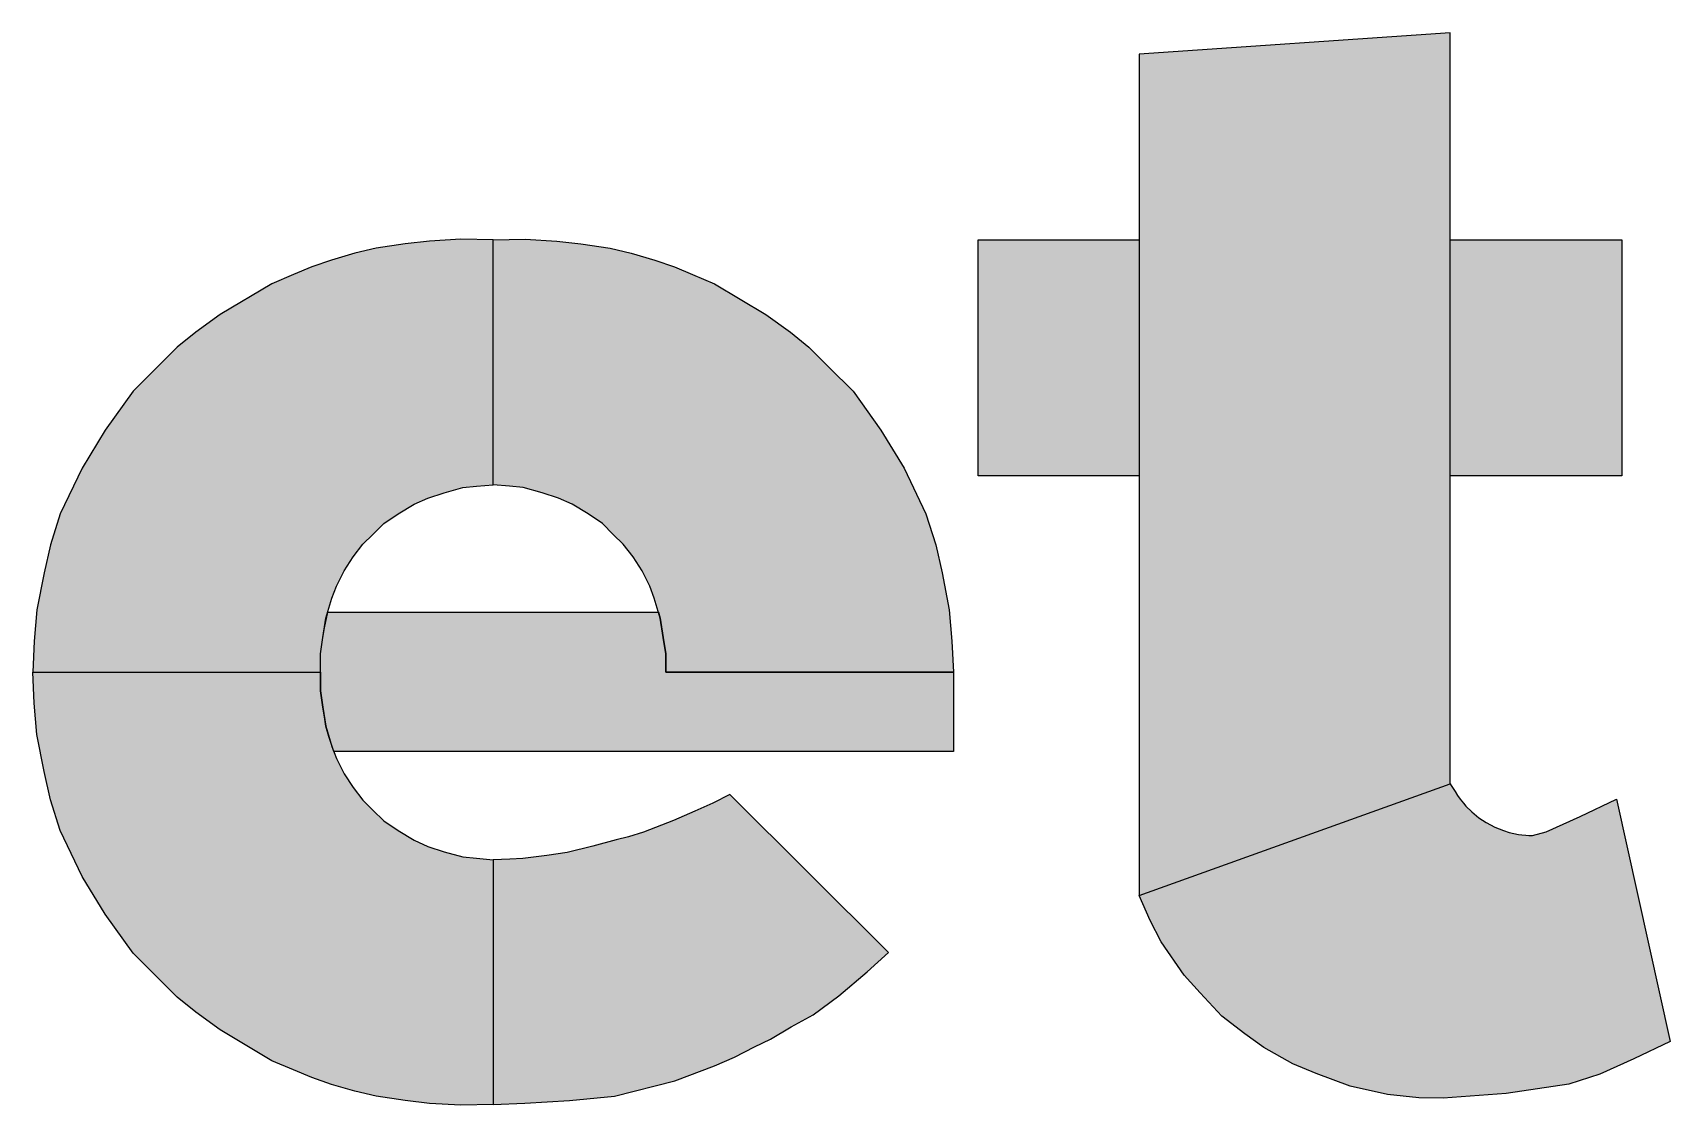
# Model space of a CAD drawing. Extents: x 0 to 119, y 0 to 84.
# Drawn here: x 113.59 to 114.506, y 8.117 to 8.716 of the extents above; entities that cross this region are included whole.
import ezdxf

# ---------------------------------------------------------------- set-up
doc = ezdxf.new("R2010")
doc.units = 0
doc.header["$MEASUREMENT"] = 0
doc.layers.add('16', color=10, linetype='CONTINUOUS')

msp = doc.modelspace()

# ---------------------------------------------------------------- linework, layer by layer
at = {"layer": '16', "linetype": 'Continuous'}
for points in [[(114.382943, 8.716329), (114.208943, 8.704329), (114.208943, 8.233926), (114.382943, 8.296329), (114.382943, 8.716329)], [(113.751202, 8.358731), (113.751202, 8.36908), (113.752583, 8.378214), (113.754238, 8.388967), (113.757581, 8.40023), (113.760145, 8.406905), (113.76442, 8.415528), (113.769409, 8.42327), (113.774929, 8.430255), (113.780516, 8.435843), (113.786521, 8.441848), (113.794611, 8.447269), (113.803558, 8.452712), (113.811125, 8.45611), (113.820299, 8.459113), (113.830808, 8.461948), (113.838481, 8.462782), (113.847706, 8.463557), (113.847711, 8.600534), (113.829726, 8.600871), (113.812098, 8.599866), (113.798573, 8.598297), (113.782304, 8.595829), (113.770449, 8.593072), (113.757352, 8.589212), (113.746324, 8.585352), (113.736123, 8.581079), (113.723991, 8.575978), (113.695175, 8.558688), (113.681454, 8.548803), (113.671091, 8.540514), (113.659714, 8.529137), (113.646416, 8.515839), (113.630835, 8.49411), (113.617855, 8.472871), (113.605662, 8.447305), (113.600156, 8.429999), (113.596616, 8.414266), (113.592618, 8.393579), (113.59111, 8.376115), (113.59029, 8.358731), (113.751202, 8.358731)], [(113.94421, 8.358731), (113.94421, 8.36908), (113.942829, 8.378214), (113.941175, 8.388967), (113.937832, 8.40023), (113.935268, 8.406905), (113.930993, 8.415528), (113.926004, 8.42327), (113.920484, 8.430255), (113.914896, 8.435843), (113.908891, 8.441848), (113.900801, 8.447269), (113.891855, 8.452712), (113.884287, 8.45611), (113.875113, 8.459113), (113.864604, 8.461948), (113.856931, 8.462782), (113.847706, 8.463557), (113.847701, 8.600534), (113.865686, 8.600871), (113.883314, 8.599866), (113.896839, 8.598297), (113.913108, 8.595829), (113.924964, 8.593072), (113.93806, 8.589212), (113.949089, 8.585352), (113.95929, 8.581079), (113.971421, 8.575978), (114.000238, 8.558688), (114.013958, 8.548803), (114.024322, 8.540514), (114.035698, 8.529137), (114.048996, 8.515839), (114.064578, 8.49411), (114.077557, 8.472871), (114.08975, 8.447305), (114.095256, 8.429999), (114.098796, 8.414266), (114.102794, 8.393579), (114.104303, 8.376115), (114.105122, 8.358731), (113.94421, 8.358731)], [(114.118943, 8.600544), (114.208943, 8.600544), (114.208943, 8.468544), (114.118943, 8.468544), (114.118943, 8.600544)], [(114.382943, 8.600544), (114.478943, 8.600544), (114.478943, 8.468544), (114.382943, 8.468544), (114.382943, 8.600544)], [(113.94421, 8.358731), (114.105122, 8.358731), (114.105122, 8.314329), (113.798255, 8.314329), (113.758695, 8.314329), (113.755909, 8.322863), (113.754238, 8.328495), (113.753411, 8.333871), (113.752583, 8.339247), (113.751202, 8.348382), (113.751202, 8.353556), (113.751202, 8.363905), (113.751202, 8.36908), (113.752583, 8.378214), (113.753411, 8.383591), (113.755236, 8.392329), (113.940177, 8.392329), (113.941175, 8.388967), (113.942829, 8.378214), (113.943519, 8.373647), (113.94421, 8.36908), (113.94421, 8.358731)], [(113.751202, 8.358731), (113.751202, 8.348382), (113.752583, 8.339247), (113.754238, 8.328495), (113.757581, 8.317231), (113.760145, 8.310556), (113.76442, 8.301934), (113.769409, 8.294192), (113.774929, 8.287206), (113.780516, 8.281618), (113.786521, 8.275613), (113.794611, 8.270192), (113.803558, 8.264749), (113.811125, 8.261352), (113.820299, 8.258349), (113.830808, 8.255513), (113.838481, 8.254679), (113.847706, 8.253905), (113.847711, 8.116928), (113.829726, 8.116591), (113.812098, 8.117596), (113.798573, 8.119164), (113.782304, 8.121632), (113.770448, 8.12439), (113.757352, 8.12825), (113.746324, 8.132109), (113.736123, 8.136383), (113.723991, 8.141484), (113.695174, 8.158774), (113.681454, 8.168659), (113.671091, 8.176948), (113.659714, 8.188325), (113.646416, 8.201622), (113.630835, 8.223352), (113.617855, 8.244591), (113.605662, 8.270157), (113.600156, 8.287463), (113.596616, 8.303195), (113.592618, 8.323882), (113.59111, 8.341347), (113.59029, 8.358731), (113.751202, 8.358731)], [(114.382943, 8.296329), (114.383467, 8.295434), (114.3846, 8.293795), (114.385607, 8.292048), (114.387036, 8.289784), (114.388473, 8.287803), (114.390245, 8.285581), (114.391693, 8.283856), (114.394928, 8.280691), (114.398996, 8.277279), (114.403022, 8.274663), (114.407882, 8.272085), (114.412636, 8.270195), (114.415954, 8.269126), (114.420997, 8.268072), (114.422866, 8.267794), (114.425202, 8.267537), (114.42695, 8.267426), (114.428839, 8.267375), (114.436558, 8.269445), (114.45565, 8.278003), (114.475943, 8.287761), (114.505943, 8.152225), (114.48565, 8.142467), (114.466558, 8.133909), (114.449224, 8.128388), (114.41411, 8.123107), (114.378925, 8.120544), (114.365382, 8.120752), (114.347763, 8.122662), (114.327038, 8.127255), (114.308032, 8.134412), (114.294848, 8.139668), (114.278661, 8.148927), (114.268089, 8.15645), (114.255277, 8.166484), (114.24313, 8.179383), (114.234091, 8.189364), (114.221286, 8.208007), (114.21521, 8.219825), (114.208943, 8.233926), (114.382943, 8.296329)], [(113.847711, 8.116928), (113.865443, 8.117752), (113.89042, 8.119313), (113.915675, 8.121718), (113.949335, 8.130176), (113.971429, 8.138599), (113.982696, 8.14341), (113.993863, 8.149338), (114.002867, 8.153583), (114.014372, 8.160445), (114.026684, 8.167106), (114.041014, 8.177803), (114.056964, 8.191246), (114.068731, 8.201955), (113.980078, 8.290329), (113.970626, 8.285467), (113.960476, 8.281014), (113.954573, 8.278424), (113.948565, 8.275731), (113.93189, 8.26931), (113.923397, 8.266617), (113.916458, 8.26496), (113.903511, 8.261438), (113.889115, 8.25802), (113.877825, 8.256226), (113.864257, 8.254603), (113.856972, 8.254212), (113.847706, 8.253905), (113.847711, 8.116928)]]:
    msp.add_lwpolyline(points, dxfattribs=at)
for points in [[(114.382943, 8.716329), (114.208943, 8.704329), (114.208943, 8.233926)], [(114.382943, 8.716329), (114.208943, 8.233926), (114.382943, 8.296329)], [(114.382943, 8.716329), (114.382943, 8.296329), (114.382943, 8.716329)], [(113.782304, 8.595829), (113.786521, 8.441848), (113.798573, 8.598297)], [(113.786521, 8.441848), (113.794611, 8.447269), (113.798573, 8.598297)], [(113.794611, 8.447269), (113.803558, 8.452712), (113.798573, 8.598297)], [(113.803558, 8.452712), (113.812098, 8.599866), (113.798573, 8.598297)], [(113.803558, 8.452712), (113.811125, 8.45611), (113.812098, 8.599866)], [(113.811125, 8.45611), (113.820299, 8.459113), (113.812098, 8.599866)], [(113.812098, 8.599866), (113.820299, 8.459113), (113.829726, 8.600871)], [(113.820299, 8.459113), (113.830808, 8.461948), (113.829726, 8.600871)], [(113.829726, 8.600871), (113.830808, 8.461948), (113.847711, 8.600534)], [(113.830808, 8.461948), (113.838481, 8.462782), (113.847711, 8.600534)], [(113.847711, 8.600534), (113.838481, 8.462782), (113.847706, 8.463557)], [(113.847706, 8.463557), (113.847701, 8.600534), (113.865686, 8.600871)], [(113.856931, 8.462782), (113.847706, 8.463557), (113.865686, 8.600871)], [(113.864604, 8.461948), (113.856931, 8.462782), (113.865686, 8.600871)], [(113.864604, 8.461948), (113.865686, 8.600871), (113.875113, 8.459113)], [(113.865686, 8.600871), (113.883314, 8.599866), (113.875113, 8.459113)], [(113.883314, 8.599866), (113.884287, 8.45611), (113.875113, 8.459113)], [(113.884287, 8.45611), (113.883314, 8.599866), (113.896839, 8.598297)], [(113.891855, 8.452712), (113.884287, 8.45611), (113.896839, 8.598297)], [(113.900801, 8.447269), (113.891855, 8.452712), (113.896839, 8.598297)], [(113.913108, 8.595829), (113.900801, 8.447269), (113.896839, 8.598297)], [(114.118943, 8.600544), (114.208943, 8.600544), (114.208943, 8.468544)], [(114.118943, 8.600544), (114.208943, 8.468544), (114.118943, 8.468544)], [(114.118943, 8.600544), (114.118943, 8.468544), (114.118943, 8.600544)], [(114.382943, 8.600544), (114.478943, 8.600544), (114.478943, 8.468544)], [(114.382943, 8.600544), (114.478943, 8.468544), (114.382943, 8.468544)], [(114.382943, 8.600544), (114.382943, 8.468544), (114.382943, 8.600544)], [(113.746324, 8.585352), (113.751202, 8.36908), (113.757352, 8.589212)], [(113.757352, 8.589212), (113.751202, 8.36908), (113.752583, 8.378214)], [(113.752583, 8.378214), (113.754238, 8.388967), (113.757352, 8.589212)], [(113.754238, 8.388967), (113.757581, 8.40023), (113.757352, 8.589212)], [(113.757352, 8.589212), (113.757581, 8.40023), (113.770449, 8.593072)], [(113.757581, 8.40023), (113.760145, 8.406905), (113.770449, 8.593072)], [(113.770449, 8.593072), (113.760145, 8.406905), (113.76442, 8.415528)], [(113.769409, 8.42327), (113.770449, 8.593072), (113.76442, 8.415528)], [(113.774929, 8.430255), (113.770449, 8.593072), (113.769409, 8.42327)], [(113.774929, 8.430255), (113.782304, 8.595829), (113.770449, 8.593072)], [(113.780516, 8.435843), (113.782304, 8.595829), (113.774929, 8.430255)], [(113.780516, 8.435843), (113.786521, 8.441848), (113.782304, 8.595829)], [(113.913108, 8.595829), (113.908891, 8.441848), (113.900801, 8.447269)], [(113.914896, 8.435843), (113.908891, 8.441848), (113.913108, 8.595829)], [(113.924964, 8.593072), (113.914896, 8.435843), (113.913108, 8.595829)], [(113.920484, 8.430255), (113.914896, 8.435843), (113.924964, 8.593072)], [(113.926004, 8.42327), (113.920484, 8.430255), (113.924964, 8.593072)], [(113.93806, 8.589212), (113.926004, 8.42327), (113.924964, 8.593072)], [(113.93806, 8.589212), (113.930993, 8.415528), (113.926004, 8.42327)], [(113.93806, 8.589212), (113.935268, 8.406905), (113.930993, 8.415528)], [(113.93806, 8.589212), (113.937832, 8.40023), (113.935268, 8.406905)], [(113.93806, 8.589212), (113.941175, 8.388967), (113.937832, 8.40023)], [(113.949089, 8.585352), (113.941175, 8.388967), (113.93806, 8.589212)], [(113.736123, 8.581079), (113.723991, 8.575978), (113.751202, 8.358731)], [(113.736123, 8.581079), (113.751202, 8.358731), (113.746324, 8.585352)], [(113.746324, 8.585352), (113.751202, 8.358731), (113.751202, 8.36908)], [(113.949089, 8.585352), (113.942829, 8.378214), (113.941175, 8.388967)], [(113.949089, 8.585352), (113.94421, 8.36908), (113.942829, 8.378214)], [(114.105122, 8.358731), (113.94421, 8.358731), (113.949089, 8.585352)], [(113.949089, 8.585352), (113.94421, 8.358731), (113.94421, 8.36908)], [(114.105122, 8.358731), (113.949089, 8.585352), (113.95929, 8.581079)], [(114.105122, 8.358731), (113.95929, 8.581079), (113.971421, 8.575978)], [(113.751202, 8.358731), (113.723991, 8.575978), (113.695175, 8.558688)], [(114.105122, 8.358731), (113.971421, 8.575978), (114.000238, 8.558688)], [(113.751202, 8.358731), (113.695175, 8.558688), (113.681454, 8.548803)], [(114.105122, 8.358731), (114.000238, 8.558688), (114.013958, 8.548803)], [(113.751202, 8.358731), (113.681454, 8.548803), (113.671091, 8.540514)], [(114.105122, 8.358731), (114.013958, 8.548803), (114.024322, 8.540514)], [(113.751202, 8.358731), (113.671091, 8.540514), (113.659714, 8.529137)], [(114.105122, 8.358731), (114.024322, 8.540514), (114.035698, 8.529137)], [(113.751202, 8.358731), (113.659714, 8.529137), (113.646416, 8.515839)], [(114.105122, 8.358731), (114.035698, 8.529137), (114.048996, 8.515839)], [(113.751202, 8.358731), (113.646416, 8.515839), (113.630835, 8.49411)], [(114.105122, 8.358731), (114.048996, 8.515839), (114.064578, 8.49411)], [(113.751202, 8.358731), (113.630835, 8.49411), (113.617855, 8.472871)], [(114.105122, 8.358731), (114.064578, 8.49411), (114.077557, 8.472871)], [(113.751202, 8.358731), (113.617855, 8.472871), (113.605662, 8.447305)], [(114.105122, 8.358731), (114.077557, 8.472871), (114.08975, 8.447305)], [(113.751202, 8.358731), (113.605662, 8.447305), (113.600156, 8.429999)], [(114.105122, 8.358731), (114.08975, 8.447305), (114.095256, 8.429999)], [(113.751202, 8.358731), (113.600156, 8.429999), (113.596616, 8.414266)], [(114.105122, 8.358731), (114.095256, 8.429999), (114.098796, 8.414266)], [(113.751202, 8.358731), (113.596616, 8.414266), (113.592618, 8.393579)], [(114.105122, 8.358731), (114.098796, 8.414266), (114.102794, 8.393579)], [(113.751202, 8.358731), (113.592618, 8.393579), (113.59111, 8.376115)], [(113.94421, 8.358731), (113.753411, 8.383591), (113.755236, 8.392329)], [(113.94421, 8.358731), (113.755236, 8.392329), (113.940177, 8.392329)], [(113.94421, 8.358731), (113.940177, 8.392329), (113.941175, 8.388967)], [(113.94421, 8.358731), (113.941175, 8.388967), (113.942829, 8.378214)], [(114.105122, 8.358731), (114.102794, 8.393579), (114.104303, 8.376115)], [(113.94421, 8.358731), (113.752583, 8.378214), (113.753411, 8.383591)], [(113.751202, 8.358731), (113.59111, 8.376115), (113.59029, 8.358731)], [(113.94421, 8.358731), (113.751202, 8.36908), (113.752583, 8.378214)], [(113.94421, 8.358731), (113.751202, 8.363905), (113.751202, 8.36908)], [(113.94421, 8.358731), (113.942829, 8.378214), (113.943519, 8.373647)], [(113.94421, 8.358731), (113.943519, 8.373647), (113.94421, 8.36908)], [(113.94421, 8.358731), (113.94421, 8.36908), (113.94421, 8.358731)], [(113.94421, 8.358731), (113.751202, 8.353556), (113.751202, 8.363905)], [(113.751202, 8.358731), (113.59111, 8.341347), (113.59029, 8.358731)], [(113.751202, 8.358731), (113.592618, 8.323882), (113.59111, 8.341347)], [(113.751202, 8.358731), (113.596616, 8.303195), (113.592618, 8.323882)], [(113.751202, 8.358731), (113.600156, 8.287463), (113.596616, 8.303195)], [(113.751202, 8.358731), (113.605662, 8.270157), (113.600156, 8.287463)], [(113.751202, 8.358731), (113.617855, 8.244591), (113.605662, 8.270157)], [(113.751202, 8.358731), (113.630835, 8.223352), (113.617855, 8.244591)], [(113.751202, 8.358731), (113.646416, 8.201622), (113.630835, 8.223352)], [(113.751202, 8.358731), (113.659714, 8.188325), (113.646416, 8.201622)], [(113.751202, 8.358731), (113.671091, 8.176948), (113.659714, 8.188325)], [(113.751202, 8.358731), (113.681454, 8.168659), (113.671091, 8.176948)], [(113.751202, 8.358731), (113.695174, 8.158774), (113.681454, 8.168659)], [(113.751202, 8.358731), (113.723991, 8.141484), (113.695174, 8.158774)], [(113.736123, 8.136383), (113.723991, 8.141484), (113.751202, 8.358731)], [(113.736123, 8.136383), (113.751202, 8.358731), (113.746324, 8.132109)], [(113.746324, 8.132109), (113.751202, 8.358731), (113.751202, 8.348382)], [(113.94421, 8.358731), (113.752583, 8.339247), (113.751202, 8.348382)], [(113.94421, 8.358731), (113.751202, 8.348382), (113.751202, 8.353556)], [(113.94421, 8.358731), (113.753411, 8.333871), (113.752583, 8.339247)], [(113.94421, 8.358731), (113.754238, 8.328495), (113.753411, 8.333871)], [(113.94421, 8.358731), (113.755909, 8.322863), (113.754238, 8.328495)], [(113.94421, 8.358731), (113.758695, 8.314329), (113.755909, 8.322863)], [(113.94421, 8.358731), (113.798255, 8.314329), (113.758695, 8.314329)], [(113.94421, 8.358731), (114.105122, 8.314329), (113.798255, 8.314329)], [(113.94421, 8.358731), (114.105122, 8.358731), (114.105122, 8.314329)], [(113.746324, 8.132109), (113.751202, 8.348382), (113.757352, 8.12825)], [(113.757352, 8.12825), (113.751202, 8.348382), (113.752583, 8.339247)], [(113.752583, 8.339247), (113.754238, 8.328495), (113.757352, 8.12825)], [(113.754238, 8.328495), (113.757581, 8.317231), (113.757352, 8.12825)], [(113.757352, 8.12825), (113.757581, 8.317231), (113.770448, 8.12439)], [(113.757581, 8.317231), (113.760145, 8.310556), (113.770448, 8.12439)], [(113.770448, 8.12439), (113.760145, 8.310556), (113.76442, 8.301934)], [(113.769409, 8.294192), (113.770448, 8.12439), (113.76442, 8.301934)], [(114.382943, 8.296329), (114.21521, 8.219825), (114.208943, 8.233926)], [(114.382943, 8.296329), (114.221286, 8.208007), (114.21521, 8.219825)], [(114.382943, 8.296329), (114.234091, 8.189364), (114.221286, 8.208007)], [(114.382943, 8.296329), (114.24313, 8.179383), (114.234091, 8.189364)], [(114.382943, 8.296329), (114.255277, 8.166484), (114.24313, 8.179383)], [(114.382943, 8.296329), (114.268089, 8.15645), (114.255277, 8.166484)], [(114.382943, 8.296329), (114.278661, 8.148927), (114.268089, 8.15645)], [(114.382943, 8.296329), (114.294848, 8.139668), (114.278661, 8.148927)], [(114.382943, 8.296329), (114.308032, 8.134412), (114.294848, 8.139668)], [(114.382943, 8.296329), (114.327038, 8.127255), (114.308032, 8.134412)], [(114.382943, 8.296329), (114.347763, 8.122662), (114.327038, 8.127255)], [(114.382943, 8.296329), (114.365382, 8.120752), (114.347763, 8.122662)], [(114.382943, 8.296329), (114.378925, 8.120544), (114.365382, 8.120752)], [(114.41411, 8.123107), (114.378925, 8.120544), (114.382943, 8.296329)], [(114.41411, 8.123107), (114.382943, 8.296329), (114.382943, 8.296329)], [(114.41411, 8.123107), (114.382943, 8.296329), (114.3846, 8.293795)], [(113.774929, 8.287206), (113.770448, 8.12439), (113.769409, 8.294192)], [(113.774929, 8.287206), (113.782304, 8.121632), (113.770448, 8.12439)], [(113.780516, 8.281618), (113.782304, 8.121632), (113.774929, 8.287206)], [(113.847711, 8.116928), (114.068731, 8.201955), (113.980078, 8.290329)], [(113.847711, 8.116928), (113.980078, 8.290329), (113.970626, 8.285467)], [(114.41411, 8.123107), (114.3846, 8.293795), (114.385607, 8.292048)], [(114.41411, 8.123107), (114.385607, 8.292048), (114.387036, 8.289784)], [(114.41411, 8.123107), (114.387036, 8.289784), (114.388473, 8.287803)], [(114.41411, 8.123107), (114.388473, 8.287803), (114.390245, 8.285581)], [(114.45565, 8.278003), (114.475943, 8.287761), (114.466558, 8.133909)], [(114.466558, 8.133909), (114.475943, 8.287761), (114.48565, 8.142467)], [(114.475943, 8.287761), (114.505943, 8.152225), (114.48565, 8.142467)], [(113.780516, 8.281618), (113.786521, 8.275613), (113.782304, 8.121632)], [(113.847711, 8.116928), (113.970626, 8.285467), (113.960476, 8.281014)], [(113.847711, 8.116928), (113.960476, 8.281014), (113.954573, 8.278424)], [(113.847711, 8.116928), (113.954573, 8.278424), (113.948565, 8.275731)], [(114.41411, 8.123107), (114.390245, 8.285581), (114.391693, 8.283856)], [(114.41411, 8.123107), (114.391693, 8.283856), (114.394928, 8.280691)], [(114.41411, 8.123107), (114.394928, 8.280691), (114.398996, 8.277279)], [(114.436558, 8.269445), (114.45565, 8.278003), (114.449224, 8.128388)], [(114.449224, 8.128388), (114.45565, 8.278003), (114.466558, 8.133909)], [(113.782304, 8.121632), (113.786521, 8.275613), (113.798573, 8.119164)], [(113.786521, 8.275613), (113.794611, 8.270192), (113.798573, 8.119164)], [(113.794611, 8.270192), (113.803558, 8.264749), (113.798573, 8.119164)], [(113.847711, 8.116928), (113.948565, 8.275731), (113.93189, 8.26931)], [(113.847711, 8.116928), (113.93189, 8.26931), (113.923397, 8.266617)], [(114.41411, 8.123107), (114.398996, 8.277279), (114.403022, 8.274663)], [(114.41411, 8.123107), (114.403022, 8.274663), (114.407882, 8.272085)], [(114.41411, 8.123107), (114.407882, 8.272085), (114.412636, 8.270195)], [(114.41411, 8.123107), (114.412636, 8.270195), (114.415954, 8.269126)], [(114.449224, 8.128388), (114.41411, 8.123107), (114.415954, 8.269126)], [(114.449224, 8.128388), (114.415954, 8.269126), (114.420997, 8.268072)], [(114.428839, 8.267375), (114.436558, 8.269445), (114.449224, 8.128388)], [(113.803558, 8.264749), (113.812098, 8.117596), (113.798573, 8.119164)], [(113.803558, 8.264749), (113.811125, 8.261352), (113.812098, 8.117596)], [(113.811125, 8.261352), (113.820299, 8.258349), (113.812098, 8.117596)], [(113.847711, 8.116928), (113.923397, 8.266617), (113.916458, 8.26496)], [(113.847711, 8.116928), (113.916458, 8.26496), (113.903511, 8.261438)], [(113.847711, 8.116928), (113.903511, 8.261438), (113.889115, 8.25802)], [(114.449224, 8.128388), (114.420997, 8.268072), (114.422866, 8.267794)], [(114.449224, 8.128388), (114.422866, 8.267794), (114.425202, 8.267537)], [(114.449224, 8.128388), (114.425202, 8.267537), (114.42695, 8.267426)], [(114.449224, 8.128388), (114.42695, 8.267426), (114.428839, 8.267375)], [(113.812098, 8.117596), (113.820299, 8.258349), (113.829726, 8.116591)], [(113.820299, 8.258349), (113.830808, 8.255513), (113.829726, 8.116591)], [(113.829726, 8.116591), (113.830808, 8.255513), (113.847711, 8.116928)], [(113.830808, 8.255513), (113.838481, 8.254679), (113.847711, 8.116928)], [(113.847711, 8.116928), (113.838481, 8.254679), (113.847706, 8.253905)], [(113.847711, 8.116928), (113.856972, 8.254212), (113.847706, 8.253905)], [(113.847711, 8.116928), (113.847706, 8.253905), (113.847711, 8.116928)], [(113.847711, 8.116928), (113.889115, 8.25802), (113.877825, 8.256226)], [(113.847711, 8.116928), (113.877825, 8.256226), (113.864257, 8.254603)], [(113.847711, 8.116928), (113.864257, 8.254603), (113.856972, 8.254212)], [(113.847711, 8.116928), (114.056964, 8.191246), (114.068731, 8.201955)], [(113.847711, 8.116928), (114.041014, 8.177803), (114.056964, 8.191246)], [(113.847711, 8.116928), (114.026684, 8.167106), (114.041014, 8.177803)], [(113.847711, 8.116928), (114.014372, 8.160445), (114.026684, 8.167106)], [(113.847711, 8.116928), (114.002867, 8.153583), (114.014372, 8.160445)], [(113.847711, 8.116928), (113.993863, 8.149338), (114.002867, 8.153583)], [(113.847711, 8.116928), (113.982696, 8.14341), (113.993863, 8.149338)], [(113.847711, 8.116928), (113.971429, 8.138599), (113.982696, 8.14341)], [(113.847711, 8.116928), (113.949335, 8.130176), (113.971429, 8.138599)], [(113.847711, 8.116928), (113.915675, 8.121718), (113.949335, 8.130176)], [(113.847711, 8.116928), (113.89042, 8.119313), (113.915675, 8.121718)], [(113.847711, 8.116928), (113.865443, 8.117752), (113.89042, 8.119313)]]:
    msp.add_solid(points, dxfattribs=at)

doc.saveas('drawing.dxf')
